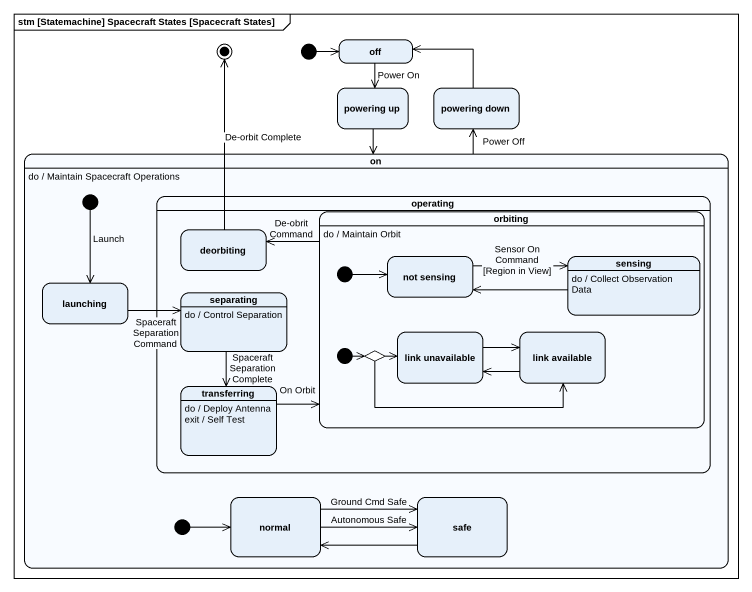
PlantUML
@startuml
mainframe stm [Statemachine] Spacecraft States [Spacecraft States]
hide empty description
state final1 <<end>>
state off
state "powering up" as powering_up
state "powering down" as powering_down
state "on" as on_ {
  state initial2 <<start>>
  state operating {
    state orbiting {
      state initial3 <<start>>
      state "not sensing" as not_sensing
      state sensing
      sensing : do / Collect Observation Data
      state "link unavailable" as link_unavailable
      state "link available" as link_available
      state initial4 <<start>>
      state choice1 <<choice>>
    }
    orbiting : do / Maintain Orbit
    state deorbiting
    state separating
    separating : do / Control Separation
    state transferring
    transferring : do / Deploy Antenna
    transferring : exit / Self Test
  }
  state launching
  state normal
  state safe
  state initial5 <<start>>
}
on_ : do / Maintain Spacecraft Operations
[*] -right-> off
off --> powering_up : Power On
powering_up --> on_
powering_down -left-> off
on_ -up-> powering_down : Power Off
initial2 --> launching : Launch
orbiting -left-> deorbiting : De-obrit Command
deorbiting -up-> final1 : De-orbit Complete
initial3 -right-> not_sensing
not_sensing -right-> sensing : Sensor On Command [Region in View]
sensing -left-> not_sensing
launching -right-> separating : Spaceraft Separation Command
separating --> transferring : Spaceraft Separation Complete
link_unavailable -right-> link_available
link_available -left-> link_unavailable
initial4 -right-> choice1
choice1 -right-> link_unavailable
choice1 -right-> link_available
transferring -right-> orbiting : On Orbit
normal -right-> safe : Ground Cmd Safe
normal -right-> safe : Autonomous Safe
safe -left-> normal
initial5 -right-> normal
@enduml
